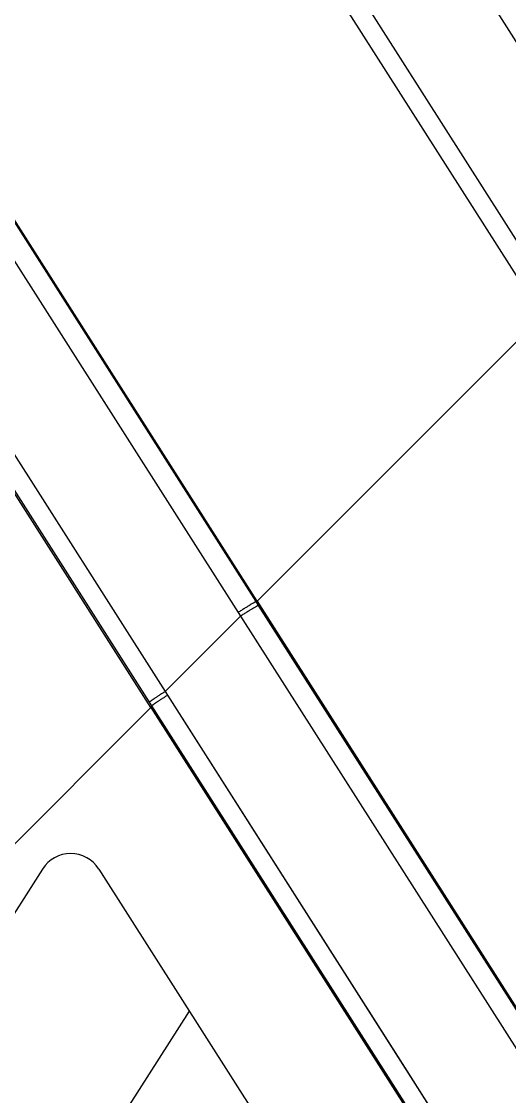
# Model space of a CAD drawing. Header units: millimetres. Extents: x 3299 to 14264, y 1863 to 5555.
# Drawn here: x 11985.06 to 11992.38, y 4168.55 to 4184.67 of the extents above; entities that cross this region are included whole.
import ezdxf

# ---------------------------------------------------------------- set-up
doc = ezdxf.new("R2010")
doc.units = ezdxf.units.MM

# ---------------------------------------------------------------- blocks, each defined once
blk = doc.blocks.new('1111')
at = {"color": 7, "linetype": 'Continuous'}
for p, q in [((16021.527, 6771.983), (16003.858, 6799.717)), ((16003.381, 6796.953), (16036.269, 6745.33)), ((16003.858, 6796.739), (16021.527, 6769.005)), ((16017.501, 6763.81), (16003.885, 6785.181)), ((16004.125, 6784.771), (16017.483, 6763.803)), ((16003.858, 6784.609), (16017.216, 6763.641)), ((16015.907, 6762.216), (16003.365, 6781.903)), ((16003.858, 6781.701), (16016.12, 6762.454)), ((16003.621, 6781.541), (16015.882, 6762.294)), ((16017.501, 6763.81), (16021.552, 6767.861)), ((16017.501, 6763.81), (16017.483, 6763.803)), ((16017.483, 6763.803), (16017.518, 6763.747)), ((16017.501, 6763.81), (16031.778, 6741.398)), ((16017.216, 6763.641), (16017.252, 6763.586)), ((16017.518, 6763.747), (16031.783, 6741.356)), ((16017.518, 6763.747), (16022.031, 6756.664)), ((16016.12, 6762.454), (16017.252, 6763.586)), ((16017.252, 6763.586), (16031.673, 6740.952)), ((16016.12, 6762.454), (16016.155, 6762.399)), ((16016.155, 6762.399), (16031.443, 6738.405)), ((16016.155, 6762.399), (16019.743, 6756.768)), ((16011.634, 6757.943), (16015.907, 6762.216)), ((16015.882, 6762.294), (16015.918, 6762.239)), ((16015.918, 6762.239), (16015.907, 6762.216)), ((16015.907, 6762.216), (16031.514, 6737.718)), ((16015.918, 6762.239), (16019.571, 6756.504)), ((16015.918, 6762.239), (16031.534, 6737.726)), ((16014.281, 6759.792), (16005.058, 6745.316)), ((16015.124, 6759.792), (16035.281, 6728.153)), ((16016.481, 6757.663), (16006.977, 6742.745)), ((16019.743, 6756.768), (16023.331, 6751.136)), ((16019.571, 6756.504), (16027.159, 6744.592))]:
    blk.add_line(p, q, dxfattribs=at)
blk.add_arc((16014.703, 6759.524), 0.5, 32.5, 147.5, dxfattribs=at)
for points, knots in [([(16017.483, 6763.803), (16017.482, 6763.802), (16017.481, 6763.802), (16017.478, 6763.801), (16017.473, 6763.798), (16017.464, 6763.794), (16017.454, 6763.788), (16017.442, 6763.781), (16017.422, 6763.769), (16017.393, 6763.752), (16017.354, 6763.728), (16017.31, 6763.701), (16017.264, 6763.672), (16017.232, 6763.652), (16017.216, 6763.641)], [0, 0, 0, 0, 0.005231, 0.012589, 0.033669, 0.063117, 0.100673, 0.146013, 0.198735, 0.324335, 0.472945, 0.63916, 0.81702, 1, 1, 1, 1]), ([(16017.518, 6763.747), (16017.518, 6763.747), (16017.517, 6763.746), (16017.513, 6763.745), (16017.508, 6763.742), (16017.5, 6763.738), (16017.49, 6763.732), (16017.478, 6763.725), (16017.457, 6763.713), (16017.428, 6763.696), (16017.389, 6763.672), (16017.346, 6763.645), (16017.299, 6763.616), (16017.268, 6763.596), (16017.252, 6763.586)], [0, 0, 0, 0, 0.005231, 0.012589, 0.033669, 0.063117, 0.100673, 0.146013, 0.198735, 0.324335, 0.472945, 0.63916, 0.81702, 1, 1, 1, 1]), ([(16016.12, 6762.454), (16016.105, 6762.444), (16016.075, 6762.425), (16016.033, 6762.398), (16015.994, 6762.372), (16015.959, 6762.349), (16015.933, 6762.331), (16015.916, 6762.319), (16015.906, 6762.312), (16015.897, 6762.306), (16015.89, 6762.301), (16015.886, 6762.297), (16015.883, 6762.295), (16015.882, 6762.294)], [0, 0, 0, 0, 0.186782, 0.366131, 0.532175, 0.679595, 0.803609, 0.85556, 0.900224, 0.93725, 0.966352, 0.987305, 1, 1, 1, 1]), ([(16016.155, 6762.399), (16016.14, 6762.389), (16016.111, 6762.37), (16016.068, 6762.342), (16016.029, 6762.317), (16015.994, 6762.293), (16015.968, 6762.276), (16015.951, 6762.264), (16015.941, 6762.257), (16015.932, 6762.25), (16015.926, 6762.245), (16015.921, 6762.242), (16015.918, 6762.24), (16015.918, 6762.239)], [0, 0, 0, 0, 0.186782, 0.366132, 0.532176, 0.679598, 0.803612, 0.855563, 0.900227, 0.937253, 0.966355, 0.987307, 1, 1, 1, 1])]:
    blk.add_open_spline(points, degree=3, knots=knots, dxfattribs=at)
blk = doc.blocks.new('*U162')
blk.add_blockref('1111', (-16308.281, -6888.884))
blk = doc.blocks.new('*U163')
at = {"color": 0, "linetype": 'ByBlock', "lineweight": -2, "transparency": 16777216}
blk.add_blockref('*U162', (2400, 1012.5), dxfattribs=at)

msp = doc.modelspace()

# ---------------------------------------------------------------- block references
msp.add_blockref('*U163', (9879.37292, 3288.5531))

doc.saveas('drawing.dxf')
